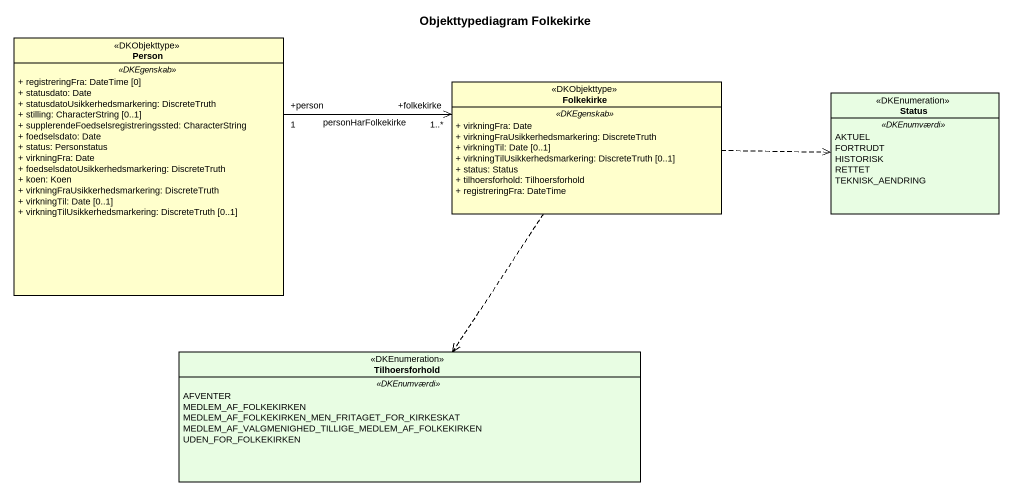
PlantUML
@startuml
title Objekttypediagram Folkekirke
hide circle
hide empty members
skinparam classAttributeIconSize 0
class "Person" as Person_ <<DKObjekttype>> {
  .. <<DKEgenskab>> ..
  + registreringFra: DateTime [0]
  + statusdato: Date
  + statusdatoUsikkerhedsmarkering: DiscreteTruth
  + stilling: CharacterString [0..1]
  + supplerendeFoedselsregistreringssted: CharacterString
  + foedselsdato: Date
  + status: Personstatus
  + virkningFra: Date
  + foedselsdatoUsikkerhedsmarkering: DiscreteTruth
  + koen: Koen
  + virkningFraUsikkerhedsmarkering: DiscreteTruth
  + virkningTil: Date [0..1]
  + virkningTilUsikkerhedsmarkering: DiscreteTruth [0..1]
}
class Folkekirke <<DKObjekttype>> {
  .. <<DKEgenskab>> ..
  + virkningFra: Date
  + virkningFraUsikkerhedsmarkering: DiscreteTruth
  + virkningTil: Date [0..1]
  + virkningTilUsikkerhedsmarkering: DiscreteTruth [0..1]
  + status: Status
  + tilhoersforhold: Tilhoersforhold
  + registreringFra: DateTime
}
enum Status <<DKEnumeration>> #E8FDE3 {
  .. <<DKEnumværdi>> ..
  AKTUEL
  FORTRUDT
  HISTORISK
  RETTET
  TEKNISK_AENDRING
}
enum Tilhoersforhold <<DKEnumeration>> #E8FDE3 {
  .. <<DKEnumværdi>> ..
  AFVENTER
  MEDLEM_AF_FOLKEKIRKEN
  MEDLEM_AF_FOLKEKIRKEN_MEN_FRITAGET_FOR_KIRKESKAT
  MEDLEM_AF_VALGMENIGHED_TILLIGE_MEDLEM_AF_FOLKEKIRKEN
  UDEN_FOR_FOLKEKIRKEN
}
Person_ "+person\n1" -right-> "+folkekirke\n1..*" Folkekirke : personHarFolkekirke
Folkekirke .right.> Status
Folkekirke ..> Tilhoersforhold
@enduml
